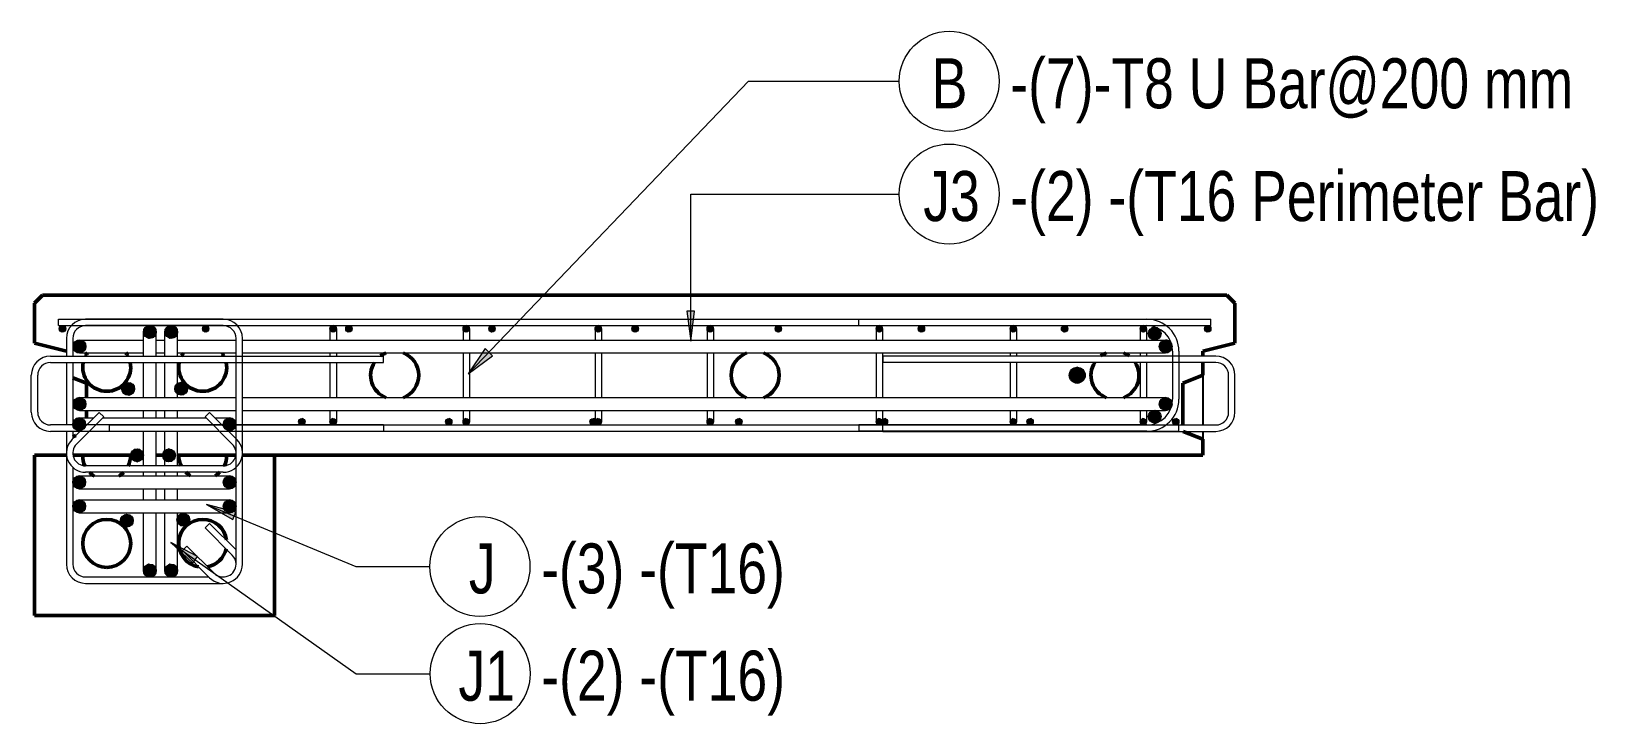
# Model space of a CAD drawing. Header units: millimetres. Extents: x 10527 to 22958, y -1469 to 13770.
# Drawn here: x 21004 to 22958, y 12578 to 13444 of the extents above; entities that cross this region are included whole.
import ezdxf

# ---------------------------------------------------------------- set-up
doc = ezdxf.new("R2010")
doc.units = ezdxf.units.MM
for name, color, linetype, lineweight in [('A-WALL', 113, 'Continuous', 25), ('S-RBAR', 171, 'Continuous', 18), ('S-RBAR-IDEN', 171, 'Continuous', 9)]:
    doc.layers.add(name, color=color, linetype=linetype, lineweight=lineweight)
doc.styles.add('Nirmala UI Semilight_1', font='NirmalaS.ttf', dxfattribs={"width": 0.8, "height": 62.5})

# ---------------------------------------------------------------- blocks, each defined once
blk = doc.blocks.new('M_Rebar Tag_rfa MARK - ARROW-794226-Elevation Top 3')
at = {"layer": 'S-RBAR-IDEN'}
blk.add_circle((15757.5, 13240.2), 62.5, dxfattribs=at)
blk = doc.blocks.new('M_Rebar Tag_rfa Dimension - ARROW-793927-Elevation Top 3')
at = {"layer": 'S-RBAR-IDEN'}
blk.add_circle((15757.5, 13381.1), 62.5, dxfattribs=at)

msp = doc.modelspace()

# ---------------------------------------------------------------- hatches: boundary and pattern name
at = {"layer": 'S-RBAR'}
h = msp.add_hatch(color=256, dxfattribs=at)
edge = h.paths.add_edge_path()
edge.add_arc((21042.7, 13071.8), 4, 0, 360)
for points in [[(21041.5, 13068), (21045.9, 13069.5), (21045.9, 13074.2), (21041.5, 13075.6), (21038.7, 13071.8)], [(21150, 13060), (21156.8, 13061.5), (21159.8, 13067.8), (21156.8, 13074.1), (21150, 13075.6), (21144.6, 13071.3), (21144.6, 13064.3)], [(21176.7, 13060), (21183.5, 13061.5), (21186.5, 13067.8), (21183.5, 13074.1), (21176.7, 13075.6), (21171.3, 13071.3), (21171.3, 13064.3)], [(21220.3, 13068), (21224.8, 13069.5), (21224.8, 13074.2), (21220.3, 13075.6), (21217.6, 13071.8)], [(21379.7, 13068), (21384.1, 13069.5), (21384.1, 13074.2), (21379.7, 13075.6), (21376.9, 13071.8)], [(21399.2, 13068), (21403.7, 13069.5), (21403.7, 13074.2), (21399.2, 13075.6), (21396.5, 13071.8)], [(21545.9, 13068), (21550.3, 13069.5), (21550.3, 13074.2), (21545.9, 13075.6), (21543.1, 13071.8)], [(21578.1, 13068), (21582.6, 13069.5), (21582.6, 13074.2), (21578.1, 13075.6), (21575.3, 13071.8)], [(21710.8, 13068), (21715.3, 13069.5), (21715.3, 13074.2), (21710.8, 13075.6), (21708.1, 13071.8)], [(21757, 13068), (21761.4, 13069.5), (21761.4, 13074.2), (21757, 13075.6), (21754.2, 13071.8)], [(21850.8, 13068), (21855.3, 13069.5), (21855.3, 13074.2), (21850.8, 13075.6), (21848, 13071.8)], [(21935.8, 13068), (21940.3, 13069.5), (21940.3, 13074.2), (21935.8, 13075.6), (21933.1, 13071.8)], [(22062, 13068), (22066.5, 13069.5), (22066.5, 13074.2), (22062, 13075.6), (22059.3, 13071.8)], [(22114.7, 13068), (22119.2, 13069.5), (22119.2, 13074.2), (22114.7, 13075.6), (22111.9, 13071.8)], [(22229.5, 13068), (22234, 13069.5), (22234, 13074.2), (22229.5, 13075.6), (22226.7, 13071.8)], [(22293.6, 13068), (22298, 13069.5), (22298, 13074.2), (22293.6, 13075.6), (22290.8, 13071.8)], [(22392, 13068), (22396.4, 13069.5), (22396.4, 13074.2), (22392, 13075.6), (22389.2, 13071.8)], [(22407.4, 13057.8), (22413.7, 13060.8), (22415.2, 13067.6), (22410.9, 13073), (22403.9, 13073), (22399.6, 13067.6), (22401.2, 13060.8), (22406.3, 13058.3)], [(22472.4, 13068), (22476.9, 13069.5), (22476.9, 13074.2), (22472.4, 13075.6), (22469.7, 13071.8)], [(21063.9, 13041.8), (21070.1, 13044.8), (21071.7, 13051.5), (21067.3, 13057), (21060.4, 13057), (21056.1, 13051.5), (21057.6, 13044.8), (21058.2, 13044.5)], [(22421, 13041.8), (22427.3, 13044.8), (22428.8, 13051.5), (22424.5, 13057), (22417.6, 13057), (22413.2, 13051.5), (22414.8, 13044.8)], [(22310.5, 13003.8), (22317.6, 13006.7), (22320.5, 13013.8), (22317.6, 13020.9), (22310.5, 13023.8), (22303.4, 13020.9), (22300.5, 13013.8), (22303.4, 13006.7)], [(21125.6, 12989), (21131.4, 12992.7), (21132.2, 12999.6), (21127.3, 13004.5), (21120.4, 13003.7), (21116.7, 12997.8), (21119, 12991.3), (21119.5, 12991.1)], [(21193.6, 12989.5), (21198.5, 12994.4), (21197.8, 13001.3), (21191.9, 13005), (21185.3, 13002.7), (21183, 12996.1), (21186.7, 12990.2)], [(21063.9, 12969.9), (21070.1, 12972.9), (21071.7, 12979.7), (21067.3, 12985.1), (21060.4, 12985.1), (21056.1, 12979.7), (21057.6, 12972.9), (21058.2, 12972.6)], [(22421, 12969.9), (22427.3, 12972.9), (22428.8, 12979.7), (22424.5, 12985.1), (22417.6, 12985.1), (22413.2, 12979.7), (22414.8, 12972.9)], [(22407.4, 12954.1), (22413.7, 12957.1), (22415.2, 12963.8), (22410.9, 12969.3), (22403.9, 12969.3), (22399.6, 12963.8), (22401.4, 12957), (22406.3, 12954.6)], [(21063.5, 12944.5), (21069.7, 12947.5), (21071.3, 12954.3), (21066.9, 12959.7), (21060, 12959.7), (21055.7, 12954.3), (21057.2, 12947.5), (21058.2, 12947)], [(21251.5, 12944.5), (21257.7, 12947.5), (21259.3, 12954.3), (21254.9, 12959.7), (21248, 12959.7), (21243.7, 12954.3), (21245.2, 12947.5)], [(21342.9, 12952), (21345.7, 12955.8), (21342.9, 12959.6), (21338.5, 12958.2), (21338.5, 12953.5)], [(21379.7, 12952), (21384.1, 12953.5), (21384.1, 12958.2), (21379.7, 12959.6), (21376.9, 12955.8)], [(21526.5, 12952), (21529.3, 12955.8), (21526.5, 12959.6), (21522, 12958.2), (21522, 12953.5)], [(21545.9, 12952), (21550.3, 12953.5), (21550.3, 12958.2), (21545.9, 12959.6), (21543.1, 12955.8)], [(21706.9, 12952), (21709.7, 12955.8), (21706.9, 12959.6), (21702.5, 12958.2), (21702.5, 12953.5)], [(21710.8, 12952), (21715.3, 12953.5), (21715.3, 12958.2), (21710.8, 12959.6), (21708.1, 12955.8)], [(21850.8, 12952), (21855.3, 12953.5), (21855.3, 12958.2), (21850.8, 12959.6), (21848, 12955.8)], [(21888.9, 12952), (21891.7, 12955.8), (21888.9, 12959.6), (21884.5, 12958.2), (21884.5, 12953.5)], [(22062, 12952), (22066.5, 12953.5), (22066.5, 12958.2), (22062, 12959.6), (22059.3, 12955.8)], [(22070.9, 12952), (22073.7, 12955.8), (22070.9, 12959.6), (22066.4, 12958.2), (22066.4, 12953.5)], [(22229.5, 12952), (22234, 12953.5), (22234, 12958.2), (22229.5, 12959.6), (22226.7, 12955.8)], [(22252.9, 12952), (22255.7, 12955.8), (22252.9, 12959.6), (22248.4, 12958.2), (22248.4, 12953.5)], [(22392, 12952), (22396.4, 12953.5), (22396.4, 12958.2), (22392, 12959.6), (22389.2, 12955.8)], [(22434.9, 12952), (22437.7, 12955.8), (22434.9, 12959.6), (22430.4, 12958.2), (22430.4, 12953.5)], [(21135.8, 12905.8), (21142.1, 12908.8), (21143.6, 12915.6), (21139.3, 12921), (21132.3, 12921), (21128, 12915.6), (21129.6, 12908.8)], [(21179.1, 12906.6), (21183.5, 12912), (21181.9, 12918.8), (21175.7, 12921.8), (21169.4, 12918.8), (21167.9, 12912), (21172.2, 12906.6)], [(21063.5, 12872.1), (21069.7, 12875.1), (21071.3, 12881.8), (21066.9, 12887.3), (21060, 12887.3), (21055.7, 12881.8), (21057.2, 12875.1), (21058.2, 12874.6)], [(21251.5, 12872.1), (21257.7, 12875.1), (21259.3, 12881.8), (21254.9, 12887.3), (21248, 12887.3), (21243.7, 12881.8), (21245.2, 12875.1)], [(21063.5, 12842.1), (21069.7, 12845.2), (21071.3, 12851.9), (21066.9, 12857.3), (21060, 12857.3), (21055.7, 12851.9), (21057.2, 12845.2), (21058.2, 12844.7)], [(21251.5, 12842.1), (21257.7, 12845.2), (21259.3, 12851.9), (21254.9, 12857.3), (21248, 12857.3), (21243.7, 12851.9), (21245.2, 12845.2)], [(21122.6, 12824.2), (21129.1, 12826.8), (21131, 12833.5), (21127, 12839.2), (21120.1, 12839.6), (21115.4, 12834.4), (21116.6, 12827.6), (21119.5, 12825.9)], [(21190.3, 12826), (21197.2, 12826.1), (21201.5, 12831.5), (21199.9, 12838.3), (21193.7, 12841.3), (21187.4, 12838.2), (21185.9, 12831.4)], [(21150, 12762), (21156.8, 12763.5), (21159.8, 12769.8), (21156.8, 12776.1), (21150, 12777.6), (21144.6, 12773.3), (21144.6, 12766.3)], [(21176.7, 12762), (21183.5, 12763.5), (21186.5, 12769.8), (21183.5, 12776.1), (21176.7, 12777.6), (21171.3, 12773.3), (21171.3, 12766.3)]]:
    msp.add_hatch(color=256, dxfattribs=at).paths.add_polyline_path(points)
h = msp.add_hatch(color=256, dxfattribs=at)
edge = h.paths.add_edge_path()
edge.add_arc((21063.9, 13049.8), 8, 0, 360)
h = msp.add_hatch(color=256, dxfattribs=at)
edge = h.paths.add_edge_path()
edge.add_arc((21151.8, 13067.8), 8, 0, 360)
h = msp.add_hatch(color=256, dxfattribs=at)
edge = h.paths.add_edge_path()
edge.add_arc((21178.5, 13067.8), 8, 0, 360)
h = msp.add_hatch(color=256, dxfattribs=at)
edge = h.paths.add_edge_path()
edge.add_arc((21221.6, 13071.8), 4, 0, 360)
h = msp.add_hatch(color=256, dxfattribs=at)
edge = h.paths.add_edge_path()
edge.add_arc((21380.9, 13071.8), 4, 0, 360)
h = msp.add_hatch(color=256, dxfattribs=at)
edge = h.paths.add_edge_path()
edge.add_arc((21400.5, 13071.8), 4, 0, 360)
h = msp.add_hatch(color=256, dxfattribs=at)
edge = h.paths.add_edge_path()
edge.add_arc((21547.1, 13071.8), 4, 0, 360)
h = msp.add_hatch(color=256, dxfattribs=at)
edge = h.paths.add_edge_path()
edge.add_arc((21579.3, 13071.8), 4, 0, 360)
h = msp.add_hatch(color=256, dxfattribs=at)
edge = h.paths.add_edge_path()
edge.add_arc((21712.1, 13071.8), 4, 0, 360)
h = msp.add_hatch(color=256, dxfattribs=at)
edge = h.paths.add_edge_path()
edge.add_arc((21758.2, 13071.8), 4, 0, 360)
h = msp.add_hatch(color=256, dxfattribs=at)
edge = h.paths.add_edge_path()
edge.add_arc((21852, 13071.8), 4, 0, 360)
h = msp.add_hatch(color=256, dxfattribs=at)
edge = h.paths.add_edge_path()
edge.add_arc((21937.1, 13071.8), 4, 0, 360)
h = msp.add_hatch(color=256, dxfattribs=at)
edge = h.paths.add_edge_path()
edge.add_arc((22063.3, 13071.8), 4, 0, 360)
h = msp.add_hatch(color=256, dxfattribs=at)
edge = h.paths.add_edge_path()
edge.add_arc((22115.9, 13071.8), 4, 0, 360)
h = msp.add_hatch(color=256, dxfattribs=at)
edge = h.paths.add_edge_path()
edge.add_arc((22230.7, 13071.8), 4, 0, 360)
h = msp.add_hatch(color=256, dxfattribs=at)
edge = h.paths.add_edge_path()
edge.add_arc((22294.8, 13071.8), 4, 0, 360)
h = msp.add_hatch(color=256, dxfattribs=at)
edge = h.paths.add_edge_path()
edge.add_arc((22393.2, 13071.8), 4, 0, 360)
h = msp.add_hatch(color=256, dxfattribs=at)
edge = h.paths.add_edge_path()
edge.add_arc((22407.4, 13065.8), 8, 0, 360)
h = msp.add_hatch(color=256, dxfattribs=at)
edge = h.paths.add_edge_path()
edge.add_arc((22421, 13049.8), 8, 0, 360)
h = msp.add_hatch(color=256, dxfattribs=at)
edge = h.paths.add_edge_path()
edge.add_arc((22473.7, 13071.8), 4, 0, 360)
h = msp.add_hatch(color=256, dxfattribs=at)
edge = h.paths.add_edge_path()
edge.add_arc((22310.5, 13013.8), 10, 0, 360)
h = msp.add_hatch(color=256, dxfattribs=at)
edge = h.paths.add_edge_path()
edge.add_arc((21124.7, 12996.9), 8, 0, 360)
h = msp.add_hatch(color=256, dxfattribs=at)
edge = h.paths.add_edge_path()
edge.add_arc((21191, 12997), 8, 0, 360)
h = msp.add_hatch(color=256, dxfattribs=at)
edge = h.paths.add_edge_path()
edge.add_arc((21063.9, 12977.9), 8, 0, 360)
h = msp.add_hatch(color=256, dxfattribs=at)
edge = h.paths.add_edge_path()
edge.add_arc((22421, 12977.9), 8, 0, 360)
h = msp.add_hatch(color=256, dxfattribs=at)
edge = h.paths.add_edge_path()
edge.add_arc((21063.5, 12952.5), 8, 0, 360)
h = msp.add_hatch(color=256, dxfattribs=at)
edge = h.paths.add_edge_path()
edge.add_arc((21251.5, 12952.5), 8, 0, 360)
h = msp.add_hatch(color=256, dxfattribs=at)
edge = h.paths.add_edge_path()
edge.add_arc((22407.4, 12962.1), 8, 0, 360)
h = msp.add_hatch(color=256, dxfattribs=at)
edge = h.paths.add_edge_path()
edge.add_arc((21341.7, 12955.8), 4, 0, 360)
h = msp.add_hatch(color=256, dxfattribs=at)
edge = h.paths.add_edge_path()
edge.add_arc((21380.9, 12955.8), 4, 0, 360)
h = msp.add_hatch(color=256, dxfattribs=at)
edge = h.paths.add_edge_path()
edge.add_arc((21525.3, 12955.8), 4, 0, 360)
h = msp.add_hatch(color=256, dxfattribs=at)
edge = h.paths.add_edge_path()
edge.add_arc((21547.1, 12955.8), 4, 0, 360)
h = msp.add_hatch(color=256, dxfattribs=at)
edge = h.paths.add_edge_path()
edge.add_arc((21705.7, 12955.8), 4, 0, 360)
h = msp.add_hatch(color=256, dxfattribs=at)
edge = h.paths.add_edge_path()
edge.add_arc((21712.1, 12955.8), 4, 0, 360)
h = msp.add_hatch(color=256, dxfattribs=at)
edge = h.paths.add_edge_path()
edge.add_arc((21852, 12955.8), 4, 0, 360)
h = msp.add_hatch(color=256, dxfattribs=at)
edge = h.paths.add_edge_path()
edge.add_arc((21887.7, 12955.8), 4, 0, 360)
h = msp.add_hatch(color=256, dxfattribs=at)
edge = h.paths.add_edge_path()
edge.add_arc((22063.3, 12955.8), 4, 0, 360)
h = msp.add_hatch(color=256, dxfattribs=at)
edge = h.paths.add_edge_path()
edge.add_arc((22069.7, 12955.8), 4, 0, 360)
h = msp.add_hatch(color=256, dxfattribs=at)
edge = h.paths.add_edge_path()
edge.add_arc((22230.7, 12955.8), 4, 0, 360)
h = msp.add_hatch(color=256, dxfattribs=at)
edge = h.paths.add_edge_path()
edge.add_arc((22251.7, 12955.8), 4, 0, 360)
h = msp.add_hatch(color=256, dxfattribs=at)
edge = h.paths.add_edge_path()
edge.add_arc((22393.2, 12955.8), 4, 0, 360)
h = msp.add_hatch(color=256, dxfattribs=at)
edge = h.paths.add_edge_path()
edge.add_arc((22433.7, 12955.8), 4, 0, 360)
h = msp.add_hatch(color=256, dxfattribs=at)
edge = h.paths.add_edge_path()
edge.add_arc((21135.8, 12913.8), 8, 0, 360)
h = msp.add_hatch(color=256, dxfattribs=at)
edge = h.paths.add_edge_path()
edge.add_arc((21175.7, 12913.8), 8, 0, 360)
h = msp.add_hatch(color=256, dxfattribs=at)
edge = h.paths.add_edge_path()
edge.add_arc((21063.5, 12880.1), 8, 0, 360)
h = msp.add_hatch(color=256, dxfattribs=at)
edge = h.paths.add_edge_path()
edge.add_arc((21251.5, 12880.1), 8, 0, 360)
h = msp.add_hatch(color=256, dxfattribs=at)
edge = h.paths.add_edge_path()
edge.add_arc((21063.5, 12850.1), 8, 0, 360)
h = msp.add_hatch(color=256, dxfattribs=at)
edge = h.paths.add_edge_path()
edge.add_arc((21251.5, 12850.1), 8, 0, 360)
h = msp.add_hatch(color=256, dxfattribs=at)
edge = h.paths.add_edge_path()
edge.add_arc((21123.1, 12832.2), 8, 0, 360)
h = msp.add_hatch(color=256, dxfattribs=at)
edge = h.paths.add_edge_path()
edge.add_arc((21193.7, 12833.3), 8, 0, 360)
h = msp.add_hatch(color=256, dxfattribs=at)
edge = h.paths.add_edge_path()
edge.add_arc((21151.8, 12769.8), 8, 0, 360)
h = msp.add_hatch(color=256, dxfattribs=at)
edge = h.paths.add_edge_path()
edge.add_arc((21178.5, 12769.8), 8, 0, 360)
at = {"layer": 'S-RBAR-IDEN'}
for points in [[(21827.6, 13056.3), (21832.5, 13093.8), (21822.7, 13093.8)], [(21549.4, 13015.7), (21580.1, 13038.2), (21570.6, 13047.3)], [(21222.7, 12852.5), (21255.4, 12833.5), (21259.2, 12842.6)], [(21177.9, 12804.9), (21205.6, 12779.2), (21211.3, 12787.3)]]:
    msp.add_hatch(color=256, dxfattribs=at).paths.add_polyline_path(points)

# ---------------------------------------------------------------- linework, layer by layer
at = {"layer": 'A-WALL', "lineweight": 50}
for p, q in [((21017.6, 13113.8), (21007.7, 13103.9)), ((21007.7, 13103.9), (21007.7, 13053.8)), ((22497.7, 13113.8), (21017.6, 13113.8)), ((22507.7, 13103.8), (22497.7, 13113.8)), ((22507.7, 13053.8), (22507.7, 13103.8)), ((21007.7, 13053.8), (21047.5, 13043.9)), ((22467.7, 13043.8), (22507.7, 13053.8)), ((22467.7, 13037.8), (22467.7, 13043.8)), ((22467.7, 13013.8), (22467.7, 13029.8)), ((21055.5, 13010.7), (21072.7, 13003.8)), ((21072.7, 13003.8), (21072.7, 12985.9)), ((22442.7, 13003.8), (22467.7, 13013.8)), ((22442.7, 12951.7), (22442.7, 13003.8)), ((21072.7, 12969.9), (21072.7, 12960.5)), ((22467.7, 12933.8), (22443, 12943.7)), ((21059.4, 12938.5), (21055.5, 12936.9)), ((22467.7, 12913.8), (22467.7, 12933.8)), ((21047.5, 12913.8), (21007.7, 12913.8)), ((21007.7, 12913.8), (21007.7, 12713.8)), ((21067.7, 12913.8), (21055.8, 12913.8)), ((21143.8, 12913.8), (21067.7, 12913.8)), ((21159.8, 12913.8), (21170.5, 12913.8)), ((21259.1, 12913.8), (21186.5, 12913.8)), ((22467.7, 12913.8), (21267.5, 12913.8)), ((21307.7, 12713.8), (21307.7, 12913.8)), ((21007.7, 12713.8), (21307.7, 12713.8))]:
    msp.add_line(p, q, dxfattribs=at)
at = {"layer": 'A-WALL'}
for p, q in [((22467.7, 13013.8), (22467.7, 12951.7)), ((22467.7, 12943.7), (22467.7, 12933.8))]:
    msp.add_line(p, q, dxfattribs=at)
at = {"layer": 'A-WALL', "lineweight": 50}
for centre, start, end in [((21097.9, 13023.8), 143.1426, 151.8206), ((21097.9, 13023.8), 28.1794, 36.8574), ((21217.9, 13023.8), 143.1426, 151.8206), ((21217.9, 13023.8), 28.1794, 36.2085), ((21457.7, 13013.8), 110.4585, 126), ((21457.7, 13013.8), 290.7515, 69.5415), ((21908.1, 13013.8), 110.4585, 249.2485), ((21908.1, 13013.8), 290.7515, 69.5415), ((22357.7, 13013.8), 110.4585, 126), ((22357.7, 13013.8), 54, 69.5415), ((21097.9, 13023.8), 168.3502, 270), ((21097.9, 13023.8), 270, 11.6498), ((21217.9, 13023.8), 168.3502, 270), ((21217.9, 13023.8), 270, 11.6498), ((21457.7, 13013.8), 147.5159, 249.2485), ((22357.7, 13013.8), 147.5159, 249.2485), ((22357.7, 13013.8), 290.7515, 32.4841), ((21097.7, 12913.6), 179.6419, 180), ((21097.7, 12913.6), 180, 205.937), ((21097.7, 12913.6), 333.9334, 0), ((21097.7, 12913.6), 0, 0.3581), ((21217.9, 12913.8), 180, 206.2805), ((21217.9, 12913.8), 334.0472, 0), ((21097.7, 12913.6), 225.1798, 239.4334), ((21097.7, 12913.6), 300.5666, 314.8202), ((21217.9, 12913.8), 225, 239.2559), ((21217.9, 12913.8), 300.7441, 315), ((21097.9, 12803.8), 90, 270), ((21097.9, 12803.8), 270, 90), ((21217.9, 12803.8), 90, 259.9587), ((21217.9, 12803.8), 8.1434, 90), ((21217.9, 12803.8), 281.6682, 346.9529)]:
    msp.add_arc(centre, 30, start, end, dxfattribs=at)
at = {"layer": 'S-RBAR'}
for p, q in [((21037.7, 13083.8), (22477.7, 13083.8)), ((21037.7, 13075.8), (21037.7, 13083.8)), ((21243.5, 13083.8), (21071.5, 13083.8)), ((22037.7, 13083.8), (22397.7, 13083.8)), ((22037.7, 13075.8), (22037.7, 13083.8)), ((22477.7, 13075.8), (22477.7, 13083.8)), ((21037.7, 13075.8), (22477.7, 13075.8)), ((21041.5, 13075.6), (21038.7, 13071.8)), ((21038.7, 13071.8), (21041.5, 13068)), ((21045.9, 13074.2), (21041.5, 13075.6)), ((21041.5, 13068), (21045.9, 13069.5)), ((21045.9, 13069.5), (21045.9, 13074.2)), ((21047.5, 13059.8), (21047.5, 13037.8)), ((21055.5, 13059.8), (21055.5, 13037.8)), ((21063.9, 13057.8), (21119.4, 13057.8)), ((21243.5, 13075.8), (21071.5, 13075.8)), ((21119.4, 13057.8), (21143.8, 13057.8)), ((21143.8, 13037.8), (21143.8, 13067.8)), ((21150, 13075.6), (21144.6, 13071.3)), ((21144.6, 13071.3), (21144.6, 13064.3)), ((21144.6, 13064.3), (21150, 13060)), ((21156.8, 13074.1), (21150, 13075.6)), ((21150, 13060), (21156.8, 13061.5)), ((21159.8, 13067.8), (21156.8, 13074.1)), ((21156.8, 13061.5), (21159.8, 13067.8)), ((21159.8, 13037.8), (21159.8, 13067.8)), ((21159.8, 13057.8), (21170.5, 13057.8)), ((21170.5, 13037.8), (21170.5, 13067.8)), ((21176.7, 13075.6), (21171.3, 13071.3)), ((21171.3, 13071.3), (21171.3, 13064.3)), ((21171.3, 13064.3), (21176.7, 13060)), ((21183.5, 13074.1), (21176.7, 13075.6)), ((21176.7, 13060), (21183.5, 13061.5)), ((21186.5, 13067.8), (21183.5, 13074.1)), ((21183.5, 13061.5), (21186.5, 13067.8)), ((21186.5, 13037.8), (21186.5, 13067.8)), ((21186.5, 13057.8), (21259.5, 13057.8)), ((21220.3, 13075.6), (21217.6, 13071.8)), ((21217.6, 13071.8), (21220.3, 13068)), ((21224.8, 13074.2), (21220.3, 13075.6)), ((21220.3, 13068), (21224.8, 13069.5)), ((21224.8, 13069.5), (21224.8, 13074.2)), ((21259.5, 12777.8), (21259.5, 13059.8)), ((21267.5, 12777.8), (21267.5, 13059.8)), ((21267.5, 13057.8), (22365.5, 13057.8)), ((21379.7, 13075.6), (21376.9, 13071.8)), ((21376.9, 13071.8), (21376.9, 13057.9)), ((21376.9, 13071.8), (21379.7, 13068)), ((21384.1, 13074.2), (21379.7, 13075.6)), ((21379.7, 13068), (21384.1, 13069.5)), ((21384.1, 13069.5), (21384.1, 13074.2)), ((21384.9, 13071.8), (21384.9, 13057.9)), ((21399.2, 13075.6), (21396.5, 13071.8)), ((21396.5, 13071.8), (21399.2, 13068)), ((21403.7, 13074.2), (21399.2, 13075.6)), ((21399.2, 13068), (21403.7, 13069.5)), ((21403.7, 13069.5), (21403.7, 13074.2)), ((21545.9, 13075.6), (21543.1, 13071.8)), ((21543.1, 13071.8), (21543.1, 13057.9)), ((21543.1, 13071.8), (21545.9, 13068)), ((21550.3, 13074.2), (21545.9, 13075.6)), ((21545.9, 13068), (21550.3, 13069.5)), ((21550.3, 13069.5), (21550.3, 13074.2)), ((21551.1, 13071.8), (21551.1, 13057.9)), ((21578.1, 13075.6), (21575.3, 13071.8)), ((21575.3, 13071.8), (21578.1, 13068)), ((21582.6, 13074.2), (21578.1, 13075.6)), ((21578.1, 13068), (21582.6, 13069.5)), ((21582.6, 13069.5), (21582.6, 13074.2)), ((21710.8, 13075.6), (21708.1, 13071.8)), ((21708.1, 13071.8), (21708.1, 13057.9)), ((21708.1, 13071.8), (21710.8, 13068)), ((21715.3, 13074.2), (21710.8, 13075.6)), ((21710.8, 13068), (21715.3, 13069.5)), ((21715.3, 13069.5), (21715.3, 13074.2)), ((21716.1, 13071.8), (21716.1, 13057.9)), ((21757, 13075.6), (21754.2, 13071.8)), ((21754.2, 13071.8), (21757, 13068)), ((21761.4, 13074.2), (21757, 13075.6)), ((21757, 13068), (21761.4, 13069.5)), ((21761.4, 13069.5), (21761.4, 13074.2)), ((21850.8, 13075.6), (21848, 13071.8)), ((21848, 13071.8), (21848, 13057.9)), ((21848, 13071.8), (21850.8, 13068)), ((21855.3, 13074.2), (21850.8, 13075.6)), ((21850.8, 13068), (21855.3, 13069.5)), ((21855.3, 13069.5), (21855.3, 13074.2)), ((21856, 13071.8), (21856, 13057.9)), ((21935.8, 13075.6), (21933.1, 13071.8)), ((21933.1, 13071.8), (21935.8, 13068)), ((21940.3, 13074.2), (21935.8, 13075.6)), ((21935.8, 13068), (21940.3, 13069.5)), ((21940.3, 13069.5), (21940.3, 13074.2)), ((22037.7, 13075.8), (22397.7, 13075.8)), ((22062, 13075.6), (22059.3, 13071.8)), ((22059.3, 13071.8), (22059.3, 13057.9)), ((22059.3, 13071.8), (22062, 13068)), ((22066.5, 13074.2), (22062, 13075.6)), ((22062, 13068), (22066.5, 13069.5)), ((22066.5, 13069.5), (22066.5, 13074.2)), ((22067.3, 13071.8), (22067.3, 13057.9)), ((22114.7, 13075.6), (22111.9, 13071.8)), ((22111.9, 13071.8), (22114.7, 13068)), ((22119.2, 13074.2), (22114.7, 13075.6)), ((22114.7, 13068), (22119.2, 13069.5)), ((22119.2, 13069.5), (22119.2, 13074.2)), ((22229.5, 13075.6), (22226.7, 13071.8)), ((22226.7, 13071.8), (22226.7, 13057.9)), ((22226.7, 13071.8), (22229.5, 13068)), ((22234, 13074.2), (22229.5, 13075.6)), ((22229.5, 13068), (22234, 13069.5)), ((22234, 13069.5), (22234, 13074.2)), ((22234.7, 13071.8), (22234.7, 13057.9)), ((22293.6, 13075.6), (22290.8, 13071.8)), ((22290.8, 13071.8), (22293.6, 13068)), ((22298, 13074.2), (22293.6, 13075.6)), ((22293.6, 13068), (22298, 13069.5)), ((22298, 13069.5), (22298, 13074.2)), ((22365.5, 13057.8), (22421, 13057.8)), ((22392, 13075.6), (22389.2, 13071.8)), ((22389.2, 13071.8), (22389.2, 13057.9)), ((22389.2, 13071.8), (22392, 13068)), ((22396.4, 13074.2), (22392, 13075.6)), ((22392, 13068), (22396.4, 13069.5)), ((22396.4, 13069.5), (22396.4, 13074.2)), ((22397.2, 13071.8), (22397.2, 13057.9)), ((22403.9, 13073), (22399.6, 13067.6)), ((22399.6, 13067.6), (22401.2, 13060.8)), ((22401.2, 13060.8), (22406.3, 13058.3)), ((22410.9, 13073), (22403.9, 13073)), ((22406.3, 13058.3), (22407.4, 13057.8)), ((22407.4, 13057.8), (22413.7, 13060.8)), ((22415.2, 13067.6), (22410.9, 13073)), ((22413.7, 13060.8), (22415.2, 13067.6)), ((22472.4, 13075.6), (22469.7, 13071.8)), ((22469.7, 13071.8), (22472.4, 13068)), ((22476.9, 13074.2), (22472.4, 13075.6)), ((22472.4, 13068), (22476.9, 13069.5)), ((22476.9, 13069.5), (22476.9, 13074.2)), ((21060.4, 13057), (21056.1, 13051.5)), ((21056.1, 13051.5), (21057.6, 13044.8)), ((21057.6, 13044.8), (21058.2, 13044.5)), ((21058.2, 13044.5), (21063.9, 13041.8)), ((21067.3, 13057), (21060.4, 13057)), ((21063.9, 13041.8), (21070.1, 13044.8)), ((21063.9, 13041.8), (21119.4, 13041.8)), ((21071.7, 13051.5), (21067.3, 13057)), ((21070.1, 13044.8), (21071.7, 13051.5)), ((21119.4, 13041.8), (21143.8, 13041.8)), ((21159.8, 13041.8), (21170.5, 13041.8)), ((21186.5, 13041.8), (21259.5, 13041.8)), ((21267.5, 13041.8), (22365.5, 13041.8)), ((21376.9, 13041.8), (21376.9, 13037.8)), ((21384.9, 13041.8), (21384.9, 13037.8)), ((21543.1, 13041.8), (21543.1, 13035.8)), ((21551.1, 13041.8), (21551.1, 13035.8)), ((21708.1, 13041.8), (21708.1, 13035.8)), ((21716.1, 13041.8), (21716.1, 13035.8)), ((21848, 13041.8), (21848, 13035.8)), ((21856, 13041.8), (21856, 13035.8)), ((22059.3, 13041.8), (22059.3, 13035.8)), ((22067.3, 13041.8), (22067.3, 13035.8)), ((22226.7, 13041.8), (22226.7, 13037.8)), ((22234.7, 13041.8), (22234.7, 13037.8)), ((22365.5, 13041.8), (22421, 13041.8)), ((22389.2, 13041.8), (22389.2, 13037.8)), ((22397.2, 13041.8), (22397.2, 13037.8)), ((22417.6, 13057), (22413.2, 13051.5)), ((22413.2, 13051.5), (22414.8, 13044.8)), ((22414.8, 13044.8), (22421, 13041.8)), ((22424.5, 13057), (22417.6, 13057)), ((22421, 13041.8), (22427.3, 13044.8)), ((22428.8, 13051.5), (22424.5, 13057)), ((22427.3, 13044.8), (22428.8, 13051.5)), ((22429.7, 13043.8), (22429.7, 12983.8)), ((22437.7, 13043.8), (22437.7, 12983.8)), ((21027.7, 13037.8), (21443.7, 13037.8)), ((21027.7, 13029.8), (21443.7, 13029.8)), ((21047.5, 13029.8), (21047.5, 12951.7)), ((21055.5, 13029.8), (21055.5, 12951.7)), ((21143.8, 13027.8), (21143.8, 13029.8)), ((21143.8, 12985.9), (21143.8, 13027.8)), ((21159.8, 13027.8), (21159.8, 13029.8)), ((21159.8, 12985.9), (21159.8, 13027.8)), ((21170.5, 13027.8), (21170.5, 13029.8)), ((21170.5, 12985.9), (21170.5, 13027.8)), ((21186.5, 13027.8), (21186.5, 13029.8)), ((21186.5, 12985.9), (21186.5, 13027.8)), ((21376.9, 13029.8), (21376.9, 12991.8)), ((21384.9, 13029.8), (21384.9, 12991.8)), ((21443.7, 13029.8), (21443.7, 13037.8)), ((21543.1, 13035.8), (21543.1, 12991.8)), ((21551.1, 13035.8), (21551.1, 12991.8)), ((21708.1, 13035.8), (21708.1, 12991.8)), ((21716.1, 13035.8), (21716.1, 12991.8)), ((21848, 13035.8), (21848, 12991.8)), ((21856, 13035.8), (21856, 12991.8)), ((22059.3, 13035.8), (22059.3, 12991.8)), ((22067.3, 13035.8), (22067.3, 12991.8)), ((22483.7, 13037.8), (22067.7, 13037.8)), ((22067.7, 13037.8), (22067.7, 13029.8)), ((22483.7, 13029.8), (22067.7, 13029.8)), ((22226.7, 13029.8), (22226.7, 12991.8)), ((22234.7, 13029.8), (22234.7, 12991.8)), ((22303.4, 13020.9), (22300.5, 13013.8)), ((22310.5, 13023.8), (22303.4, 13020.9)), ((22317.6, 13020.9), (22310.5, 13023.8)), ((22320.5, 13013.8), (22317.6, 13020.9)), ((22389.2, 13029.8), (22389.2, 12991.8)), ((22397.2, 13029.8), (22397.2, 12991.8)), ((21003.7, 12967.7), (21003.7, 13013.8)), ((21011.7, 12967.7), (21011.7, 13013.8)), ((21120.4, 13003.7), (21116.7, 12997.8)), ((21127.3, 13004.5), (21120.4, 13003.7)), ((21132.2, 12999.6), (21127.3, 13004.5)), ((21131.4, 12992.7), (21132.2, 12999.6)), ((21185.3, 13002.7), (21183, 12996.1)), ((21191.9, 13005), (21185.3, 13002.7)), ((21197.8, 13001.3), (21191.9, 13005)), ((21198.5, 12994.4), (21197.8, 13001.3)), ((22300.5, 13013.8), (22303.4, 13006.7)), ((22303.4, 13006.7), (22310.5, 13003.8)), ((22310.5, 13003.8), (22317.6, 13006.7)), ((22317.6, 13006.7), (22320.5, 13013.8)), ((22499.7, 12967.7), (22499.7, 13013.8)), ((22507.7, 12967.7), (22507.7, 13013.8)), ((21060.4, 12985.1), (21056.1, 12979.7)), ((21056.1, 12979.7), (21057.6, 12972.9)), ((21067.3, 12985.1), (21060.4, 12985.1)), ((21063.9, 12985.9), (21119.4, 12985.9)), ((21071.7, 12979.7), (21067.3, 12985.1)), ((21070.1, 12972.9), (21071.7, 12979.7)), ((21116.7, 12997.8), (21119, 12991.3)), ((21119, 12991.3), (21119.5, 12991.1)), ((21119.4, 12985.9), (21259.5, 12985.9)), ((21119.5, 12991.1), (21125.6, 12989)), ((21125.6, 12989), (21131.4, 12992.7)), ((21183, 12996.1), (21186.7, 12990.2)), ((21186.7, 12990.2), (21193.6, 12989.5)), ((21193.6, 12989.5), (21198.5, 12994.4)), ((21267.5, 12985.9), (22365.5, 12985.9)), ((21376.9, 12991.8), (21376.9, 12985.9)), ((21384.9, 12991.8), (21384.9, 12985.9)), ((21543.1, 12991.8), (21543.1, 12985.9)), ((21551.1, 12991.8), (21551.1, 12985.9)), ((21708.1, 12991.8), (21708.1, 12985.9)), ((21716.1, 12991.8), (21716.1, 12985.9)), ((21848, 12991.8), (21848, 12985.9)), ((21856, 12991.8), (21856, 12985.9)), ((22059.3, 12991.8), (22059.3, 12985.9)), ((22067.3, 12991.8), (22067.3, 12985.9)), ((22226.7, 12991.8), (22226.7, 12985.9)), ((22234.7, 12991.8), (22234.7, 12985.9)), ((22365.5, 12985.9), (22421, 12985.9)), ((22389.2, 12991.8), (22389.2, 12985.9)), ((22397.2, 12991.8), (22397.2, 12985.9)), ((22417.6, 12985.1), (22413.2, 12979.7)), ((22413.2, 12979.7), (22414.8, 12972.9)), ((22424.5, 12985.1), (22417.6, 12985.1)), ((22428.8, 12979.7), (22424.5, 12985.1)), ((22427.3, 12972.9), (22428.8, 12979.7)), ((21054.5, 12933.6), (21088.4, 12967.5)), ((21057.6, 12972.9), (21058.2, 12972.6)), ((21058.2, 12972.6), (21063.9, 12969.9)), ((21060.1, 12927.9), (21094.1, 12961.9)), ((21063.5, 12960.5), (21081.3, 12960.5)), ((21063.9, 12969.9), (21070.1, 12972.9)), ((21063.9, 12969.9), (21119.4, 12969.9)), ((21094.1, 12961.9), (21088.4, 12967.5)), ((21092.7, 12960.5), (21103.5, 12960.5)), ((21103.5, 12960.5), (21211.5, 12960.5)), ((21119.4, 12969.9), (21259.5, 12969.9)), ((21143.8, 12960.5), (21143.8, 12969.9)), ((21159.8, 12960.5), (21159.8, 12969.9)), ((21170.5, 12960.5), (21170.5, 12969.9)), ((21186.5, 12960.5), (21186.5, 12969.9)), ((21211.5, 12960.5), (21222.2, 12960.5)), ((21220.8, 12961.9), (21226.5, 12967.5)), ((21220.8, 12961.9), (21254.8, 12927.9)), ((21226.5, 12967.5), (21260.4, 12933.6)), ((21233.7, 12960.5), (21251.5, 12960.5)), ((21267.5, 12969.9), (22365.5, 12969.9)), ((21376.9, 12969.7), (21376.9, 12955.8)), ((21384.9, 12969.7), (21384.9, 12955.8)), ((21543.1, 12969.7), (21543.1, 12955.8)), ((21551.1, 12969.7), (21551.1, 12955.8)), ((21708.1, 12969.7), (21708.1, 12955.8)), ((21716.1, 12969.7), (21716.1, 12955.8)), ((21848, 12969.7), (21848, 12955.8)), ((21856, 12969.7), (21856, 12955.8)), ((22059.3, 12969.7), (22059.3, 12955.8)), ((22067.3, 12969.7), (22067.3, 12955.8)), ((22226.7, 12969.7), (22226.7, 12955.8)), ((22234.7, 12969.7), (22234.7, 12955.8)), ((22365.5, 12969.9), (22421, 12969.9)), ((22389.2, 12969.7), (22389.2, 12955.8)), ((22397.2, 12969.7), (22397.2, 12955.8)), ((22403.9, 12969.3), (22399.6, 12963.8)), ((22399.6, 12963.8), (22401.4, 12957)), ((22410.9, 12969.3), (22403.9, 12969.3)), ((22415.2, 12963.8), (22410.9, 12969.3)), ((22413.7, 12957.1), (22415.2, 12963.8)), ((22414.8, 12972.9), (22421, 12969.9)), ((22421, 12969.9), (22427.3, 12972.9)), ((21443.7, 12951.7), (21027.7, 12951.7)), ((21443.7, 12943.7), (21027.7, 12943.7)), ((21047.5, 12943.7), (21047.5, 12777.8)), ((21055.5, 12943.7), (21055.5, 12934.5)), ((21060, 12959.7), (21055.7, 12954.3)), ((21055.7, 12954.3), (21057.2, 12947.5)), ((21057.2, 12947.5), (21058.2, 12947)), ((21058.2, 12947), (21063.5, 12944.5)), ((21066.9, 12959.7), (21060, 12959.7)), ((21063.5, 12944.5), (21069.7, 12947.5)), ((21071.3, 12954.3), (21066.9, 12959.7)), ((21069.7, 12947.5), (21071.3, 12954.3)), ((21101.2, 12951.8), (22437.7, 12951.8)), ((21101.2, 12943.8), (21101.2, 12951.8)), ((21101.2, 12943.8), (22437.7, 12943.8)), ((21143.8, 12900.6), (21143.8, 12943.7)), ((21159.8, 12900.6), (21159.8, 12943.7)), ((21170.5, 12900.6), (21170.5, 12943.7)), ((21186.5, 12900.6), (21186.5, 12943.7)), ((21248, 12959.7), (21243.7, 12954.3)), ((21243.7, 12954.3), (21245.2, 12947.5)), ((21245.2, 12947.5), (21251.5, 12944.5)), ((21254.9, 12959.7), (21248, 12959.7)), ((21251.5, 12944.5), (21257.7, 12947.5)), ((21259.3, 12954.3), (21254.9, 12959.7)), ((21257.7, 12947.5), (21259.3, 12954.3)), ((21342.9, 12959.6), (21338.5, 12958.2)), ((21338.5, 12958.2), (21338.5, 12953.5)), ((21338.5, 12953.5), (21342.9, 12952)), ((21345.7, 12955.8), (21342.9, 12959.6)), ((21342.9, 12952), (21345.7, 12955.8)), ((21379.7, 12959.6), (21376.9, 12955.8)), ((21376.9, 12955.8), (21379.7, 12952)), ((21384.1, 12958.2), (21379.7, 12959.6)), ((21379.7, 12952), (21384.1, 12953.5)), ((21384.1, 12953.5), (21384.1, 12958.2)), ((21443.7, 12951.7), (21443.7, 12943.7)), ((21526.5, 12959.6), (21522, 12958.2)), ((21522, 12958.2), (21522, 12953.5)), ((21522, 12953.5), (21526.5, 12952)), ((21529.3, 12955.8), (21526.5, 12959.6)), ((21526.5, 12952), (21529.3, 12955.8)), ((21545.9, 12959.6), (21543.1, 12955.8)), ((21543.1, 12955.8), (21545.9, 12952)), ((21550.3, 12958.2), (21545.9, 12959.6)), ((21545.9, 12952), (21550.3, 12953.5)), ((21550.3, 12953.5), (21550.3, 12958.2)), ((21706.9, 12959.6), (21702.5, 12958.2)), ((21702.5, 12958.2), (21702.5, 12953.5)), ((21702.5, 12953.5), (21706.9, 12952)), ((21709.7, 12955.8), (21706.9, 12959.6)), ((21706.9, 12952), (21709.7, 12955.8)), ((21710.8, 12959.6), (21708.1, 12955.8)), ((21708.1, 12955.8), (21710.8, 12952)), ((21715.3, 12958.2), (21710.8, 12959.6)), ((21710.8, 12952), (21715.3, 12953.5)), ((21715.3, 12953.5), (21715.3, 12958.2)), ((21850.8, 12959.6), (21848, 12955.8)), ((21848, 12955.8), (21850.8, 12952)), ((21855.3, 12958.2), (21850.8, 12959.6)), ((21850.8, 12952), (21855.3, 12953.5)), ((21855.3, 12953.5), (21855.3, 12958.2)), ((21888.9, 12959.6), (21884.5, 12958.2)), ((21884.5, 12958.2), (21884.5, 12953.5)), ((21884.5, 12953.5), (21888.9, 12952)), ((21891.7, 12955.8), (21888.9, 12959.6)), ((21888.9, 12952), (21891.7, 12955.8)), ((22397.7, 12951.8), (22037.7, 12951.8)), ((22037.7, 12951.8), (22037.7, 12943.8)), ((22397.7, 12943.8), (22037.7, 12943.8)), ((22062, 12959.6), (22059.3, 12955.8)), ((22059.3, 12955.8), (22062, 12952)), ((22066.5, 12958.2), (22062, 12959.6)), ((22062, 12952), (22066.5, 12953.5)), ((22070.9, 12959.6), (22066.4, 12958.2)), ((22066.4, 12958.2), (22066.4, 12953.5)), ((22066.4, 12953.5), (22070.9, 12952)), ((22066.5, 12953.5), (22066.5, 12958.2)), ((22067.7, 12951.7), (22483.7, 12951.7)), ((22067.7, 12943.7), (22067.7, 12951.7)), ((22067.7, 12943.7), (22483.7, 12943.7)), ((22073.7, 12955.8), (22070.9, 12959.6)), ((22070.9, 12952), (22073.7, 12955.8)), ((22229.5, 12959.6), (22226.7, 12955.8)), ((22226.7, 12955.8), (22229.5, 12952)), ((22234, 12958.2), (22229.5, 12959.6)), ((22229.5, 12952), (22234, 12953.5)), ((22234, 12953.5), (22234, 12958.2)), ((22252.9, 12959.6), (22248.4, 12958.2)), ((22248.4, 12958.2), (22248.4, 12953.5)), ((22248.4, 12953.5), (22252.9, 12952)), ((22255.7, 12955.8), (22252.9, 12959.6)), ((22252.9, 12952), (22255.7, 12955.8)), ((22392, 12959.6), (22389.2, 12955.8)), ((22389.2, 12955.8), (22392, 12952)), ((22396.4, 12958.2), (22392, 12959.6)), ((22392, 12952), (22396.4, 12953.5)), ((22396.4, 12953.5), (22396.4, 12958.2)), ((22401.4, 12957), (22406.3, 12954.6)), ((22406.3, 12954.6), (22407.4, 12954.1)), ((22407.4, 12954.1), (22413.7, 12957.1)), ((22434.9, 12959.6), (22430.4, 12958.2)), ((22430.4, 12958.2), (22430.4, 12953.5)), ((22430.4, 12953.5), (22434.9, 12952)), ((22437.7, 12955.8), (22434.9, 12959.6)), ((22434.9, 12952), (22437.7, 12955.8)), ((22437.7, 12943.8), (22437.7, 12951.8)), ((21132.3, 12921), (21128, 12915.6)), ((21139.3, 12921), (21132.3, 12921)), ((21143.6, 12915.6), (21139.3, 12921)), ((21175.7, 12921.8), (21169.4, 12918.8)), ((21181.9, 12918.8), (21175.7, 12921.8)), ((21128, 12915.6), (21129.6, 12908.8)), ((21129.6, 12908.8), (21135.8, 12905.8)), ((21135.8, 12905.8), (21142.1, 12908.8)), ((21142.1, 12908.8), (21143.6, 12915.6)), ((21169.4, 12918.8), (21167.9, 12912)), ((21167.9, 12912), (21172.2, 12906.6)), ((21172.2, 12906.6), (21179.1, 12906.6)), ((21179.1, 12906.6), (21183.5, 12912)), ((21183.5, 12912), (21181.9, 12918.8)), ((21055.5, 12898.9), (21055.5, 12777.8)), ((21060, 12887.3), (21055.7, 12881.8)), ((21055.7, 12881.8), (21057.2, 12875.1)), ((21066.9, 12887.3), (21060, 12887.3)), ((21063.5, 12888.1), (21103.5, 12888.1)), ((21071.3, 12881.8), (21066.9, 12887.3)), ((21069.7, 12875.1), (21071.3, 12881.8)), ((21243.5, 12900.6), (21071.5, 12900.6)), ((21243.5, 12892.6), (21071.5, 12892.6)), ((21103.5, 12888.1), (21211.5, 12888.1)), ((21143.8, 12888.1), (21143.8, 12892.6)), ((21159.8, 12888.1), (21159.8, 12892.6)), ((21170.5, 12888.1), (21170.5, 12892.6)), ((21186.5, 12888.1), (21186.5, 12892.6)), ((21211.5, 12888.1), (21251.5, 12888.1)), ((21248, 12887.3), (21243.7, 12881.8)), ((21243.7, 12881.8), (21245.2, 12875.1)), ((21254.9, 12887.3), (21248, 12887.3)), ((21259.3, 12881.8), (21254.9, 12887.3)), ((21257.7, 12875.1), (21259.3, 12881.8)), ((21057.2, 12875.1), (21058.2, 12874.6)), ((21058.2, 12874.6), (21063.5, 12872.1)), ((21063.5, 12872.1), (21069.7, 12875.1)), ((21063.5, 12872.1), (21103.5, 12872.1)), ((21103.5, 12872.1), (21211.5, 12872.1)), ((21143.8, 12858.1), (21143.8, 12872.1)), ((21159.8, 12858.1), (21159.8, 12872.1)), ((21170.5, 12858.1), (21170.5, 12872.1)), ((21186.5, 12858.1), (21186.5, 12872.1)), ((21211.5, 12872.1), (21251.5, 12872.1)), ((21245.2, 12875.1), (21251.5, 12872.1)), ((21251.5, 12872.1), (21257.7, 12875.1)), ((21060, 12857.3), (21055.7, 12851.9)), ((21055.7, 12851.9), (21057.2, 12845.2)), ((21057.2, 12845.2), (21058.2, 12844.7)), ((21058.2, 12844.7), (21063.5, 12842.1)), ((21066.9, 12857.3), (21060, 12857.3)), ((21063.5, 12858.1), (21103.5, 12858.1)), ((21063.5, 12842.1), (21069.7, 12845.2)), ((21071.3, 12851.9), (21066.9, 12857.3)), ((21069.7, 12845.2), (21071.3, 12851.9)), ((21103.5, 12858.1), (21211.5, 12858.1)), ((21211.5, 12858.1), (21251.5, 12858.1)), ((21248, 12857.3), (21243.7, 12851.9)), ((21243.7, 12851.9), (21245.2, 12845.2)), ((21245.2, 12845.2), (21251.5, 12842.1)), ((21254.9, 12857.3), (21248, 12857.3)), ((21251.5, 12842.1), (21257.7, 12845.2)), ((21259.3, 12851.9), (21254.9, 12857.3)), ((21257.7, 12845.2), (21259.3, 12851.9)), ((21063.5, 12842.1), (21103.5, 12842.1)), ((21103.5, 12842.1), (21211.5, 12842.1)), ((21120.1, 12839.6), (21115.4, 12834.4)), ((21115.4, 12834.4), (21116.6, 12827.6)), ((21116.6, 12827.6), (21119.5, 12825.9)), ((21119.5, 12825.9), (21122.6, 12824.2)), ((21127, 12839.2), (21120.1, 12839.6)), ((21122.6, 12824.2), (21129.1, 12826.8)), ((21131, 12833.5), (21127, 12839.2)), ((21129.1, 12826.8), (21131, 12833.5)), ((21143.8, 12809.8), (21143.8, 12842.1)), ((21159.8, 12809.8), (21159.8, 12842.1)), ((21170.5, 12809.8), (21170.5, 12842.1)), ((21187.4, 12838.2), (21185.9, 12831.4)), ((21185.9, 12831.4), (21190.3, 12826)), ((21186.5, 12809.8), (21186.5, 12842.1)), ((21193.7, 12841.3), (21187.4, 12838.2)), ((21190.3, 12826), (21197.2, 12826.1)), ((21199.9, 12838.3), (21193.7, 12841.3)), ((21197.2, 12826.1), (21201.5, 12831.5)), ((21201.5, 12831.5), (21199.9, 12838.3)), ((21211.5, 12842.1), (21251.5, 12842.1)), ((21226.5, 12828.7), (21220.8, 12823.1)), ((21259.5, 12795.7), (21226.5, 12828.7)), ((21143.8, 12769.8), (21143.8, 12809.8)), ((21159.8, 12769.8), (21159.8, 12809.8)), ((21170.5, 12769.8), (21170.5, 12809.8)), ((21186.5, 12769.8), (21186.5, 12809.8)), ((21254.8, 12789.1), (21220.8, 12823.1)), ((21192.5, 12794.8), (21198.2, 12800.4)), ((21192.5, 12794.8), (21226.5, 12760.8)), ((21198.2, 12800.4), (21232.1, 12766.5)), ((21150, 12777.6), (21144.6, 12773.3)), ((21144.6, 12773.3), (21144.6, 12766.3)), ((21144.6, 12766.3), (21150, 12762)), ((21156.8, 12776.1), (21150, 12777.6)), ((21159.8, 12769.8), (21156.8, 12776.1)), ((21156.8, 12763.5), (21159.8, 12769.8)), ((21176.7, 12777.6), (21171.3, 12773.3)), ((21171.3, 12773.3), (21171.3, 12766.3)), ((21171.3, 12766.3), (21176.7, 12762)), ((21183.5, 12776.1), (21176.7, 12777.6)), ((21186.5, 12769.8), (21183.5, 12776.1)), ((21183.5, 12763.5), (21186.5, 12769.8)), ((21071.5, 12761.8), (21225.5, 12761.8)), ((21071.5, 12753.8), (21243.5, 12753.8)), ((21150, 12762), (21156.8, 12763.5)), ((21176.7, 12762), (21183.5, 12763.5))]:
    msp.add_line(p, q, dxfattribs=at)
for centre, radius in [((21042.7, 13071.8), 4), ((21063.9, 13049.8), 8), ((21151.8, 13067.8), 8), ((21178.5, 13067.8), 8), ((21221.6, 13071.8), 4), ((21380.9, 13071.8), 4), ((21400.5, 13071.8), 4), ((21547.1, 13071.8), 4), ((21579.3, 13071.8), 4), ((21712.1, 13071.8), 4), ((21758.2, 13071.8), 4), ((21852, 13071.8), 4), ((21937.1, 13071.8), 4), ((22063.3, 13071.8), 4), ((22115.9, 13071.8), 4), ((22230.7, 13071.8), 4), ((22294.8, 13071.8), 4), ((22393.2, 13071.8), 4), ((22407.4, 13065.8), 8), ((22421, 13049.8), 8), ((22473.7, 13071.8), 4), ((22310.5, 13013.8), 10), ((21124.7, 12996.9), 8), ((21191, 12997), 8), ((21063.9, 12977.9), 8), ((22421, 12977.9), 8), ((21063.5, 12952.5), 8), ((21251.5, 12952.5), 8), ((22407.4, 12962.1), 8), ((21341.7, 12955.8), 4), ((21380.9, 12955.8), 4), ((21525.3, 12955.8), 4), ((21547.1, 12955.8), 4), ((21705.7, 12955.8), 4), ((21712.1, 12955.8), 4), ((21852, 12955.8), 4), ((21887.7, 12955.8), 4), ((22063.3, 12955.8), 4), ((22069.7, 12955.8), 4), ((22230.7, 12955.8), 4), ((22251.7, 12955.8), 4), ((22393.2, 12955.8), 4), ((22433.7, 12955.8), 4), ((21135.8, 12913.8), 8), ((21175.7, 12913.8), 8), ((21063.5, 12880.1), 8), ((21251.5, 12880.1), 8), ((21063.5, 12850.1), 8), ((21251.5, 12850.1), 8), ((21123.1, 12832.2), 8), ((21193.7, 12833.3), 8), ((21151.8, 12769.8), 8), ((21178.5, 12769.8), 8)]:
    msp.add_circle(centre, radius, dxfattribs=at)
for centre, radius, start, end in [((21071.5, 13059.8), 24, 90, 180), ((21243.5, 13059.8), 24, 0, 90), ((22397.7, 13043.8), 40, 0, 90), ((21071.5, 13059.8), 16, 90, 180), ((21063.9, 13049.8), 8, 90, 270), ((21151.8, 13067.8), 8, 0, 180), ((21178.5, 13067.8), 8, 0, 180), ((21243.5, 13059.8), 16, 0, 90), ((21380.9, 13071.8), 4, 0, 180), ((21547.1, 13071.8), 4, 0, 180), ((21712.1, 13071.8), 4, 0, 180), ((21852, 13071.8), 4, 0, 180), ((22063.3, 13071.8), 4, 0, 180), ((22230.7, 13071.8), 4, 0, 180), ((22393.2, 13071.8), 4, 0, 180), ((22397.7, 13043.8), 32, 0, 90), ((22421, 13049.8), 8, 32.0663, 90), ((22421, 13049.8), 8, 270, 355.746), ((21027.7, 13013.8), 24, 90, 180), ((21027.7, 13013.8), 16, 90, 180), ((22483.7, 13013.8), 24, 0, 90), ((22483.7, 13013.8), 16, 0, 90), ((21063.9, 12977.9), 8, 90, 270), ((22397.7, 12983.8), 32, 270, 0), ((22397.7, 12983.8), 40, 270, 0), ((22421, 12977.9), 8, 4.0028, 90), ((21027.7, 12967.7), 24, 180, 270), ((21027.7, 12967.7), 16, 180, 270), ((21063.5, 12952.5), 8, 90, 185.83), ((21251.5, 12952.5), 8, 355.1012, 90), ((22421, 12977.9), 8, 270, 328.6703), ((22483.7, 12967.7), 16, 270, 0), ((22483.7, 12967.7), 24, 270, 360), ((21380.9, 12955.8), 4, 180, 0), ((21547.1, 12955.8), 4, 180, 0), ((21712.1, 12955.8), 4, 180, 0), ((21852, 12955.8), 4, 180, 0), ((22063.3, 12955.8), 4, 180, 0), ((22230.7, 12955.8), 4, 180, 0), ((22393.2, 12955.8), 4, 180, 0), ((21071.5, 12916.6), 24, 135, 270), ((21071.5, 12916.6), 16, 135, 270), ((21243.5, 12916.6), 24, 270, 45), ((21243.5, 12916.6), 16, 270, 45), ((21063.5, 12880.1), 8, 90, 270), ((21251.5, 12880.1), 8, 270, 90), ((21063.5, 12850.1), 8, 90, 270), ((21251.5, 12850.1), 8, 270, 90), ((21243.5, 12777.8), 16, 0, 45), ((21071.5, 12777.8), 24, 180, 270), ((21071.5, 12777.8), 16, 180, 270), ((21151.8, 12769.8), 8, 180, 0), ((21178.5, 12769.8), 8, 180, 0), ((21243.5, 12777.8), 24, 225, 0), ((21243.5, 12777.8), 16, 225, 0)]:
    msp.add_arc(centre, radius, start, end, dxfattribs=at)
at = {"layer": 'S-RBAR-IDEN'}
for p, q in [((21549.4, 13015.7), (21899.8, 13381.1)), ((21899.8, 13381.1), (22088.1, 13381.1)), ((21827.6, 13240.2), (22088.1, 13240.2)), ((21827.6, 13056.3), (21827.6, 13240.2)), ((21832.5, 13093.8), (21822.7, 13093.8)), ((21822.7, 13093.8), (21827.6, 13056.3)), ((21827.6, 13056.3), (21832.5, 13093.8)), ((21570.6, 13047.3), (21549.4, 13015.7)), ((21580.1, 13038.2), (21570.6, 13047.3)), ((21549.4, 13015.7), (21580.1, 13038.2)), ((21222.7, 12852.5), (21255.4, 12833.5)), ((21259.2, 12842.6), (21222.7, 12852.5)), ((21222.7, 12852.5), (21409.2, 12774.9)), ((21255.4, 12833.5), (21259.2, 12842.6)), ((21177.9, 12804.9), (21205.6, 12779.2)), ((21211.3, 12787.3), (21177.9, 12804.9)), ((21177.9, 12804.9), (21409.4, 12640.9)), ((21205.6, 12779.2), (21211.3, 12787.3)), ((21409.2, 12774.9), (21501.8, 12774.9)), ((21409.4, 12640.9), (21502, 12640.9))]:
    msp.add_line(p, q, dxfattribs=at)

# ---------------------------------------------------------------- block references
for name, p in [('M_Rebar Tag_rfa Dimension - ARROW-793927-Elevation Top 3', (6393.1, 0)), ('M_Rebar Tag_rfa MARK - ARROW-794226-Elevation Top 3', (6393.1, 0)), ('M_Rebar Tag_rfa MARK - ARROW-794226-Elevation Top 3', (5806.8, -465.3)), ('M_Rebar Tag_rfa MARK - ARROW-794226-Elevation Top 3', (5807, -599.2))]:
    msp.add_blockref(name, p, dxfattribs=at)

# ---------------------------------------------------------------- texts
at = {"layer": 'S-RBAR-IDEN', "char_height": 62.5, "attachment_point": 1, "style": 'Nirmala UI Semilight_1'}
for s, insert, width in [('B', (22128.8, 13409.9), 48.101), ('-(7)-T8 U Bar@200 mm', (22227, 13409.9), 854.599), ('J3', (22118.2, 13269), 73.755), ('-(2) -(T16 Perimeter Bar)', (22227, 13269), 873.839), ('J', (21550.4, 12803.7), 28.861), ('-(3) -(T16)', (21640.7, 12803.7), 352.742), ('J1', (21537.4, 12669.7), 60.928), ('-(2) -(T16)', (21640.9, 12669.7), 352.742)]:
    msp.add_mtext(s, dxfattribs=dict(at, insert=insert, width=width))

doc.saveas('drawing.dxf')
